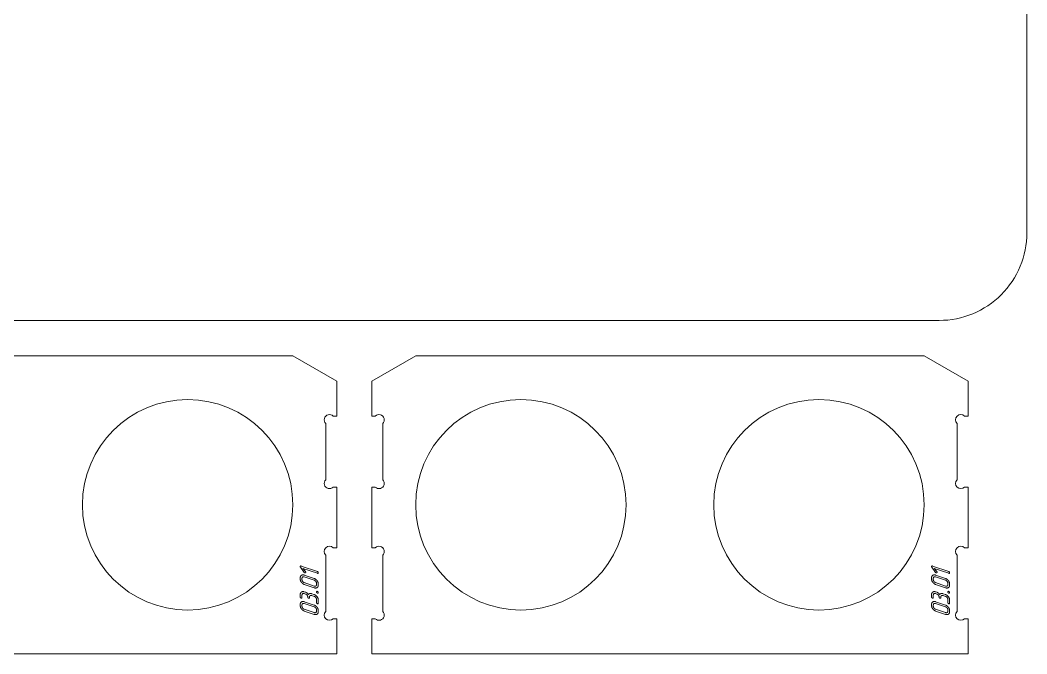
# Model space of a CAD drawing. Header units: millimetres. Extents: x 14 to 1461, y -733 to -10.
# Drawn here: x 887 to 1461, y -733 to -371 of the extents above; entities that cross this region are included whole.
import ezdxf

# ---------------------------------------------------------------- set-up
doc = ezdxf.new("R2010")
doc.units = ezdxf.units.MM
doc.layers.add('Cut', color=7, linetype='Continuous', lineweight=0)
doc.layers.add('Mark', color=7, linetype='Continuous', lineweight=0)

msp = doc.modelspace()

# ---------------------------------------------------------------- linework, layer by layer
at = {"layer": 'Cut'}
for points in [[(1461.234473, -137.05776), (1461.234473, -492.55912, -0.4142135624), (1411.234573, -542.55902), (732.63, -542.55902)], [(752.62995, -562.657), (1042.62937, -562.657), (1067.62932, -577.090728), (1067.62932, -597.090688), (1065.671974, -597.090688, 1), (1061.429333, -601.333329), (1061.429333, -633.347966, 1), (1065.671974, -637.590607), (1067.62932, -637.590607), (1067.62932, -672.156781), (1065.671974, -672.156781, 1), (1061.429333, -676.399422), (1061.429333, -708.414059, 1), (1065.671974, -712.6567), (1067.62932, -712.6567), (1067.62932, -732.65666), (727.63, -732.65666)]]:
    msp.add_lwpolyline(points, format="xyb", dxfattribs=at)
msp.add_lwpolyline([(1427.67432, -732.65666), (1087.675, -732.65666), (1087.675, -712.6567), (1089.632347, -712.6567, 1), (1093.874988, -708.414059), (1093.874988, -676.399422, 1), (1089.632347, -672.156781), (1087.675, -672.156781), (1087.675, -637.590607), (1089.632347, -637.590607, 1), (1093.874988, -633.347966), (1093.874988, -601.333329, 1), (1089.632347, -597.090688), (1087.675, -597.090688), (1087.675, -577.090728), (1112.67495, -562.657), (1402.67437, -562.657), (1427.67432, -577.090728), (1427.67432, -597.090688), (1425.716974, -597.090688, 1), (1421.474333, -601.333329), (1421.474333, -633.347966, 1), (1425.716974, -637.590607), (1427.67432, -637.590607), (1427.67432, -672.156781), (1425.716974, -672.156781, 1), (1421.474333, -676.399422), (1421.474333, -708.414059, 1), (1425.716974, -712.6567), (1427.67432, -712.6567)], format="xyb", close=True, dxfattribs=at)
for centre in [(982.62949, -647.65683), (1172.67483, -647.65683), (1342.67449, -647.65683)]:
    msp.add_circle(centre, 59.99988, dxfattribs=at)
at = {"layer": 'Mark'}
for points in [[(1047.343646, -682.581091), (1047.283965, -682.562827), (1047.228133, -682.54989), (1047.176152, -682.542278), (1047.128022, -682.539992), (1047.083742, -682.543031), (1047.043312, -682.551397), (1047.006733, -682.565088), (1046.974004, -682.584104), (1046.945126, -682.608447), (1046.920098, -682.638115), (1046.898921, -682.673109), (1046.881594, -682.713429), (1046.868117, -682.759074), (1046.858491, -682.810045), (1046.852716, -682.866342), (1046.85079, -682.927965), (1046.853015, -682.978553), (1046.859691, -683.028753), (1046.870817, -683.078567), (1046.886393, -683.127993), (1046.906419, -683.177032), (1046.930896, -683.225684), (1046.959823, -683.273948), (1046.993201, -683.321826), (1049.169201, -686.222936), (1049.198852, -686.261491), (1049.231108, -686.297134), (1049.26597, -686.329864), (1049.303436, -686.359683), (1049.343509, -686.386589), (1049.386186, -686.410582), (1049.431469, -686.431664), (1049.479356, -686.449833), (1049.529845, -686.464625), (1049.578631, -686.474125), (1049.625715, -686.478332), (1049.671098, -686.477246), (1049.714778, -686.470868), (1049.756756, -686.459198), (1049.797032, -686.442234), (1049.835606, -686.419978), (1049.870971, -686.393424), (1049.901621, -686.363564), (1049.927556, -686.330401), (1049.948775, -686.293932), (1049.965279, -686.254159), (1049.977068, -686.211081), (1049.984141, -686.164699), (1049.986498, -686.115012), (1049.984196, -686.064817), (1049.977291, -686.014734), (1049.965781, -685.964762), (1049.949668, -685.914901), (1049.928951, -685.865152), (1049.90363, -685.815515), (1049.873706, -685.76599), (1049.839177, -685.716575), (1048.350787, -683.93053), (1056.629342, -686.743917), (1056.689889, -686.762547), (1056.746529, -686.775943), (1056.799264, -686.784105), (1056.848092, -686.787032), (1056.893014, -686.784726), (1056.934029, -686.777185), (1056.971138, -686.76441), (1057.004341, -686.7464), (1057.033638, -686.723157), (1057.059029, -686.694679), (1057.080513, -686.660968), (1057.098091, -686.622021), (1057.111763, -686.577841), (1057.121529, -686.528427), (1057.127388, -686.473778), (1057.129341, -686.413896), (1057.127388, -686.35182), (1057.121529, -686.292378), (1057.111763, -686.235571), (1057.098091, -686.181397), (1057.080513, -686.129858), (1057.059029, -686.080953), (1057.033638, -686.034682), (1057.004341, -685.991045), (1056.971138, -685.950042), (1056.934029, -685.911673), (1056.893014, -685.875938), (1056.848092, -685.842838), (1056.799264, -685.812371), (1056.746529, -685.784539), (1056.689889, -685.759341), (1056.629342, -685.736776)], [(1407.388646, -682.581091), (1407.328965, -682.562827), (1407.273133, -682.54989), (1407.221152, -682.542278), (1407.173022, -682.539992), (1407.128742, -682.543031), (1407.088312, -682.551397), (1407.051733, -682.565088), (1407.019004, -682.584104), (1406.990126, -682.608447), (1406.965098, -682.638115), (1406.943921, -682.673109), (1406.926594, -682.713429), (1406.913117, -682.759074), (1406.903491, -682.810045), (1406.897716, -682.866342), (1406.89579, -682.927965), (1406.898015, -682.978553), (1406.904691, -683.028753), (1406.915817, -683.078567), (1406.931393, -683.127993), (1406.951419, -683.177032), (1406.975896, -683.225684), (1407.004823, -683.273948), (1407.038201, -683.321826), (1409.214201, -686.222936), (1409.243852, -686.261491), (1409.276108, -686.297134), (1409.31097, -686.329864), (1409.348436, -686.359683), (1409.388509, -686.386589), (1409.431186, -686.410582), (1409.476469, -686.431664), (1409.524356, -686.449833), (1409.574845, -686.464625), (1409.623631, -686.474125), (1409.670715, -686.478332), (1409.716098, -686.477246), (1409.759778, -686.470868), (1409.801756, -686.459198), (1409.842032, -686.442234), (1409.880606, -686.419978), (1409.915971, -686.393424), (1409.946621, -686.363564), (1409.972556, -686.330401), (1409.993775, -686.293932), (1410.010279, -686.254159), (1410.022068, -686.211081), (1410.029141, -686.164699), (1410.031498, -686.115012), (1410.029196, -686.064817), (1410.022291, -686.014734), (1410.010781, -685.964762), (1409.994668, -685.914901), (1409.973951, -685.865152), (1409.94863, -685.815515), (1409.918706, -685.76599), (1409.884177, -685.716575), (1408.395787, -683.93053), (1416.674342, -686.743917), (1416.734889, -686.762547), (1416.791529, -686.775943), (1416.844264, -686.784105), (1416.893092, -686.787032), (1416.938014, -686.784726), (1416.979029, -686.777185), (1417.016138, -686.76441), (1417.049341, -686.7464), (1417.078638, -686.723157), (1417.104029, -686.694679), (1417.125513, -686.660968), (1417.143091, -686.622021), (1417.156763, -686.577841), (1417.166529, -686.528427), (1417.172388, -686.473778), (1417.174341, -686.413896), (1417.172388, -686.35182), (1417.166529, -686.292378), (1417.156763, -686.235571), (1417.143091, -686.181397), (1417.125513, -686.129858), (1417.104029, -686.080953), (1417.078638, -686.034682), (1417.049341, -685.991045), (1417.016138, -685.950042), (1416.979029, -685.911673), (1416.938014, -685.875938), (1416.893092, -685.842838), (1416.844264, -685.812371), (1416.791529, -685.784539), (1416.734889, -685.759341), (1416.674342, -685.736776)], [(1057.129341, -693.492453), (1057.129341, -692.778168), (1057.126735, -692.658663), (1057.118916, -692.539627), (1057.105883, -692.421061), (1057.087639, -692.302964), (1057.064181, -692.185336), (1057.03551, -692.068178), (1057.001627, -691.95149), (1056.962531, -691.835271), (1056.918222, -691.719522), (1056.8687, -691.604242), (1056.813965, -691.489432), (1056.754018, -691.375092), (1056.688857, -691.261221), (1056.618484, -691.147819), (1056.542898, -691.034887), (1056.462099, -690.922424), (1056.377585, -690.812441), (1056.290851, -690.706947), (1056.2019, -690.605942), (1056.110729, -690.509427), (1056.01734, -690.4174), (1055.921732, -690.329862), (1055.823906, -690.246814), (1055.723861, -690.168255), (1055.621598, -690.094184), (1055.517116, -690.024603), (1055.410415, -689.959512), (1055.301495, -689.898909), (1055.190357, -689.842795), (1055.077001, -689.791171), (1054.961425, -689.744035), (1054.843631, -689.701389), (1049.129357, -687.759429), (1049.011829, -687.722109), (1048.896494, -687.690786), (1048.783351, -687.66546), (1048.6724, -687.64613), (1048.563642, -687.632798), (1048.457076, -687.625461), (1048.352703, -687.624122), (1048.250522, -687.628779), (1048.150534, -687.639433), (1048.052738, -687.656084), (1047.957135, -687.678731), (1047.863724, -687.707375), (1047.772506, -687.742015), (1047.68348, -687.782653), (1047.596646, -687.829286), (1047.512005, -687.881917), (1047.431072, -687.939541), (1047.355359, -688.001154), (1047.284868, -688.066757), (1047.219599, -688.13635), (1047.159551, -688.209931), (1047.104725, -688.287503), (1047.05512, -688.369064), (1047.010737, -688.454614), (1046.971575, -688.544154), (1046.937635, -688.637683), (1046.908917, -688.735202), (1046.88542, -688.836711), (1046.867144, -688.942209), (1046.854091, -689.051696), (1046.846258, -689.165173), (1046.843647, -689.28264), (1046.843647, -689.996924), (1046.846264, -690.114982), (1046.854114, -690.232661), (1046.867197, -690.349962), (1046.885514, -690.466883), (1046.909064, -690.583426), (1046.937847, -690.69959), (1046.971864, -690.815375), (1047.011114, -690.930781), (1047.055597, -691.045808), (1047.105313, -691.160457), (1047.160263, -691.274726), (1047.220446, -691.388617), (1047.285863, -691.502129), (1047.356513, -691.615262), (1047.432396, -691.728016), (1047.513512, -691.840391), (1047.598324, -691.950327), (1047.685293, -692.055764), (1047.774419, -692.156701), (1047.865702, -692.253138), (1047.959142, -692.345076), (1048.054739, -692.432514), (1048.152494, -692.515453), (1048.252406, -692.593892), (1048.354475, -692.667831), (1048.458701, -692.737271), (1048.565084, -692.802211), (1048.673624, -692.862651), (1048.784322, -692.918592), (1048.897176, -692.970034), (1049.012188, -693.016976), (1049.129357, -693.059418), (1054.843631, -695.001378), (1054.961066, -695.038671), (1055.076318, -695.069998), (1055.189386, -695.095359), (1055.300271, -695.114754), (1055.408973, -695.128182), (1055.515491, -695.135644), (1055.619826, -695.13714), (1055.721978, -695.13267), (1055.821946, -695.122234), (1055.919731, -695.105831), (1056.015333, -695.083462), (1056.108752, -695.055128), (1056.199987, -695.020826), (1056.289039, -694.980559), (1056.375907, -694.934326), (1056.460592, -694.882126), (1056.541574, -694.824964), (1056.61733, -694.763843), (1056.687863, -694.698763), (1056.75317, -694.629724), (1056.813253, -694.556726), (1056.868111, -694.479769), (1056.917745, -694.398852), (1056.962154, -694.313977), (1057.001338, -694.225143), (1057.035298, -694.13235), (1057.064034, -694.035598), (1057.087544, -693.934887), (1057.10583, -693.830217), (1057.118892, -693.721588), (1057.126729, -693.609)], [(1056.129343, -693.15261), (1056.129343, -692.438325), (1056.127872, -692.371808), (1056.123457, -692.305485), (1056.116099, -692.239356), (1056.105798, -692.173423), (1056.092553, -692.107685), (1056.076366, -692.042141), (1056.057235, -691.976792), (1056.035161, -691.911639), (1056.010144, -691.84668), (1055.982183, -691.781916), (1055.95128, -691.717346), (1055.917433, -691.652972), (1055.880643, -691.588793), (1055.84091, -691.524808), (1055.798234, -691.461018), (1055.752614, -691.397423), (1055.704915, -691.335204), (1055.656002, -691.275539), (1055.605873, -691.21843), (1055.554529, -691.163876), (1055.50197, -691.111877), (1055.448197, -691.062433), (1055.393208, -691.015544), (1055.337004, -690.971211), (1055.279585, -690.929432), (1055.220951, -690.890209), (1055.161102, -690.853541), (1055.100038, -690.819429), (1055.037759, -690.787871), (1054.974265, -690.758869), (1054.909556, -690.732422), (1054.843631, -690.70853), (1049.129357, -688.766569), (1049.063699, -688.745743), (1048.99923, -688.728299), (1048.935949, -688.714235), (1048.873858, -688.703553), (1048.812955, -688.696253), (1048.753241, -688.692333), (1048.694716, -688.691795), (1048.63738, -688.694639), (1048.581233, -688.700863), (1048.526274, -688.710469), (1048.472505, -688.723457), (1048.419924, -688.739826), (1048.368533, -688.759576), (1048.31833, -688.782707), (1048.269316, -688.80922), (1048.221491, -688.839114), (1048.175736, -688.871785), (1048.132933, -688.906627), (1048.093082, -688.943642), (1048.056183, -688.982829), (1048.022236, -689.024187), (1047.991241, -689.067718), (1047.963198, -689.113421), (1047.938107, -689.161295), (1047.915967, -689.211342), (1047.89678, -689.26356), (1047.880544, -689.317951), (1047.867261, -689.374513), (1047.856929, -689.433248), (1047.849549, -689.494154), (1047.845121, -689.557232), (1047.843645, -689.622483), (1047.843645, -690.336767), (1047.845126, -690.401771), (1047.849568, -690.466678), (1047.856972, -690.531486), (1047.867338, -690.596197), (1047.880664, -690.660811), (1047.896953, -690.725327), (1047.916202, -690.789745), (1047.938414, -690.854065), (1047.963586, -690.918288), (1047.991721, -690.982413), (1048.022817, -691.046441), (1048.056874, -691.11037), (1048.093893, -691.174203), (1048.133873, -691.237937), (1048.176815, -691.301574), (1048.222718, -691.365113), (1048.270683, -691.42732), (1048.319807, -691.486958), (1048.370091, -691.544029), (1048.421536, -691.598532), (1048.474141, -691.650467), (1048.527905, -691.699835), (1048.58283, -691.746634), (1048.638915, -691.790866), (1048.69616, -691.83253), (1048.754565, -691.871626), (1048.81413, -691.908154), (1048.874855, -691.942114), (1048.936741, -691.973507), (1048.999786, -692.002331), (1049.063992, -692.028588), (1049.129357, -692.052277), (1054.843631, -693.994237), (1054.909263, -694.015062), (1054.973708, -694.032532), (1055.036968, -694.046645), (1055.09904, -694.057404), (1055.159927, -694.064806), (1055.219627, -694.068853), (1055.278141, -694.069544), (1055.335469, -694.06688), (1055.391611, -694.06086), (1055.446566, -694.051484), (1055.500335, -694.038753), (1055.552918, -694.022666), (1055.604314, -694.003223), (1055.654525, -693.980425), (1055.703549, -693.954272), (1055.751386, -693.924762), (1055.797155, -693.892508), (1055.83997, -693.85812), (1055.879833, -693.821598), (1055.916742, -693.782941), (1055.9507, -693.742151), (1055.981704, -693.699226), (1056.009755, -693.654168), (1056.034854, -693.606976), (1056.057, -693.557649), (1056.076193, -693.506188), (1056.092433, -693.452594), (1056.105721, -693.396865), (1056.116056, -693.339002), (1056.123438, -693.279005), (1056.127867, -693.216875)], [(1417.174341, -693.492453), (1417.174341, -692.778168), (1417.171735, -692.658663), (1417.163916, -692.539627), (1417.150883, -692.421061), (1417.132639, -692.302964), (1417.109181, -692.185336), (1417.08051, -692.068178), (1417.046627, -691.95149), (1417.007531, -691.835271), (1416.963222, -691.719522), (1416.9137, -691.604242), (1416.858965, -691.489432), (1416.799018, -691.375092), (1416.733857, -691.261221), (1416.663484, -691.147819), (1416.587898, -691.034887), (1416.507099, -690.922424), (1416.422585, -690.812441), (1416.335851, -690.706947), (1416.2469, -690.605942), (1416.155729, -690.509427), (1416.06234, -690.4174), (1415.966732, -690.329862), (1415.868906, -690.246814), (1415.768861, -690.168255), (1415.666598, -690.094184), (1415.562116, -690.024603), (1415.455415, -689.959512), (1415.346495, -689.898909), (1415.235357, -689.842795), (1415.122001, -689.791171), (1415.006425, -689.744035), (1414.888631, -689.701389), (1409.174357, -687.759429), (1409.056829, -687.722109), (1408.941494, -687.690786), (1408.828351, -687.66546), (1408.7174, -687.64613), (1408.608642, -687.632798), (1408.502076, -687.625461), (1408.397703, -687.624122), (1408.295522, -687.628779), (1408.195534, -687.639433), (1408.097738, -687.656084), (1408.002135, -687.678731), (1407.908724, -687.707375), (1407.817506, -687.742015), (1407.72848, -687.782653), (1407.641646, -687.829286), (1407.557005, -687.881917), (1407.476072, -687.939541), (1407.400359, -688.001154), (1407.329868, -688.066757), (1407.264599, -688.13635), (1407.204551, -688.209931), (1407.149725, -688.287503), (1407.10012, -688.369064), (1407.055737, -688.454614), (1407.016575, -688.544154), (1406.982635, -688.637683), (1406.953917, -688.735202), (1406.93042, -688.836711), (1406.912144, -688.942209), (1406.899091, -689.051696), (1406.891258, -689.165173), (1406.888647, -689.28264), (1406.888647, -689.996924), (1406.891264, -690.114982), (1406.899114, -690.232661), (1406.912197, -690.349962), (1406.930514, -690.466883), (1406.954064, -690.583426), (1406.982847, -690.69959), (1407.016864, -690.815375), (1407.056114, -690.930781), (1407.100597, -691.045808), (1407.150313, -691.160457), (1407.205263, -691.274726), (1407.265446, -691.388617), (1407.330863, -691.502129), (1407.401513, -691.615262), (1407.477396, -691.728016), (1407.558512, -691.840391), (1407.643324, -691.950327), (1407.730293, -692.055764), (1407.819419, -692.156701), (1407.910702, -692.253138), (1408.004142, -692.345076), (1408.099739, -692.432514), (1408.197494, -692.515453), (1408.297406, -692.593892), (1408.399475, -692.667831), (1408.503701, -692.737271), (1408.610084, -692.802211), (1408.718624, -692.862651), (1408.829322, -692.918592), (1408.942176, -692.970034), (1409.057188, -693.016976), (1409.174357, -693.059418), (1414.888631, -695.001378), (1415.006066, -695.038671), (1415.121318, -695.069998), (1415.234386, -695.095359), (1415.345271, -695.114754), (1415.453973, -695.128182), (1415.560491, -695.135644), (1415.664826, -695.13714), (1415.766978, -695.13267), (1415.866946, -695.122234), (1415.964731, -695.105831), (1416.060333, -695.083462), (1416.153752, -695.055128), (1416.244987, -695.020826), (1416.334039, -694.980559), (1416.420907, -694.934326), (1416.505592, -694.882126), (1416.586574, -694.824964), (1416.66233, -694.763843), (1416.732863, -694.698763), (1416.79817, -694.629724), (1416.858253, -694.556726), (1416.913111, -694.479769), (1416.962745, -694.398852), (1417.007154, -694.313977), (1417.046338, -694.225143), (1417.080298, -694.13235), (1417.109034, -694.035598), (1417.132544, -693.934887), (1417.15083, -693.830217), (1417.163892, -693.721588), (1417.171729, -693.609)], [(1416.174343, -693.15261), (1416.174343, -692.438325), (1416.172872, -692.371808), (1416.168457, -692.305485), (1416.161099, -692.239356), (1416.150798, -692.173423), (1416.137553, -692.107685), (1416.121366, -692.042141), (1416.102235, -691.976792), (1416.080161, -691.911639), (1416.055144, -691.84668), (1416.027183, -691.781916), (1415.99628, -691.717346), (1415.962433, -691.652972), (1415.925643, -691.588793), (1415.88591, -691.524808), (1415.843234, -691.461018), (1415.797614, -691.397423), (1415.749915, -691.335204), (1415.701002, -691.275539), (1415.650873, -691.21843), (1415.599529, -691.163876), (1415.54697, -691.111877), (1415.493197, -691.062433), (1415.438208, -691.015544), (1415.382004, -690.971211), (1415.324585, -690.929432), (1415.265951, -690.890209), (1415.206102, -690.853541), (1415.145038, -690.819429), (1415.082759, -690.787871), (1415.019265, -690.758869), (1414.954556, -690.732422), (1414.888631, -690.70853), (1409.174357, -688.766569), (1409.108699, -688.745743), (1409.04423, -688.728299), (1408.980949, -688.714235), (1408.918858, -688.703553), (1408.857955, -688.696253), (1408.798241, -688.692333), (1408.739716, -688.691795), (1408.68238, -688.694639), (1408.626233, -688.700863), (1408.571274, -688.710469), (1408.517505, -688.723457), (1408.464924, -688.739826), (1408.413533, -688.759576), (1408.36333, -688.782707), (1408.314316, -688.80922), (1408.266491, -688.839114), (1408.220736, -688.871785), (1408.177933, -688.906627), (1408.138082, -688.943642), (1408.101183, -688.982829), (1408.067236, -689.024187), (1408.036241, -689.067718), (1408.008198, -689.113421), (1407.983107, -689.161295), (1407.960967, -689.211342), (1407.94178, -689.26356), (1407.925544, -689.317951), (1407.912261, -689.374513), (1407.901929, -689.433248), (1407.894549, -689.494154), (1407.890121, -689.557232), (1407.888645, -689.622483), (1407.888645, -690.336767), (1407.890126, -690.401771), (1407.894568, -690.466678), (1407.901972, -690.531486), (1407.912338, -690.596197), (1407.925664, -690.660811), (1407.941953, -690.725327), (1407.961202, -690.789745), (1407.983414, -690.854065), (1408.008586, -690.918288), (1408.036721, -690.982413), (1408.067817, -691.046441), (1408.101874, -691.11037), (1408.138893, -691.174203), (1408.178873, -691.237937), (1408.221815, -691.301574), (1408.267718, -691.365113), (1408.315683, -691.42732), (1408.364807, -691.486958), (1408.415091, -691.544029), (1408.466536, -691.598532), (1408.519141, -691.650467), (1408.572905, -691.699835), (1408.62783, -691.746634), (1408.683915, -691.790866), (1408.74116, -691.83253), (1408.799565, -691.871626), (1408.85913, -691.908154), (1408.919855, -691.942114), (1408.981741, -691.973507), (1409.044786, -692.002331), (1409.108992, -692.028588), (1409.174357, -692.052277), (1414.888631, -693.994237), (1414.954263, -694.015062), (1415.018708, -694.032532), (1415.081968, -694.046645), (1415.14404, -694.057404), (1415.204927, -694.064806), (1415.264627, -694.068853), (1415.323141, -694.069544), (1415.380469, -694.06688), (1415.436611, -694.06086), (1415.491566, -694.051484), (1415.545335, -694.038753), (1415.597918, -694.022666), (1415.649314, -694.003223), (1415.699525, -693.980425), (1415.748549, -693.954272), (1415.796386, -693.924762), (1415.842155, -693.892508), (1415.88497, -693.85812), (1415.924833, -693.821598), (1415.961742, -693.782941), (1415.9957, -693.742151), (1416.026704, -693.699226), (1416.054755, -693.654168), (1416.079854, -693.606976), (1416.102, -693.557649), (1416.121193, -693.506188), (1416.137433, -693.452594), (1416.150721, -693.396865), (1416.161056, -693.339002), (1416.168438, -693.279005), (1416.172867, -693.216875)], [(1052.129351, -700.59322), (1052.129351, -700.236078), (1052.130826, -700.170881), (1052.135252, -700.10788), (1052.142629, -700.047074), (1052.152956, -699.988464), (1052.166234, -699.932049), (1052.182462, -699.87783), (1052.201641, -699.825806), (1052.223771, -699.775978), (1052.248851, -699.728346), (1052.276882, -699.682908), (1052.307863, -699.639667), (1052.341795, -699.598621), (1052.378678, -699.55977), (1052.418511, -699.523115), (1052.461295, -699.488656), (1052.507029, -699.456392), (1052.554835, -699.426904), (1052.603834, -699.400771), (1052.654026, -699.377995), (1052.70541, -699.358575), (1052.757988, -699.342511), (1052.811758, -699.329804), (1052.866721, -699.320452), (1052.922876, -699.314456), (1052.980225, -699.311816), (1053.038766, -699.312532), (1053.0985, -699.316605), (1053.159427, -699.324033), (1053.221547, -699.334817), (1053.284859, -699.348958), (1053.349365, -699.366454), (1053.415063, -699.387307), (1054.843631, -699.872797), (1054.909596, -699.896689), (1054.974341, -699.923108), (1055.037867, -699.952055), (1055.100174, -699.983529), (1055.161262, -700.01753), (1055.221131, -700.054058), (1055.279782, -700.093114), (1055.337213, -700.134697), (1055.393426, -700.178807), (1055.448419, -700.225445), (1055.502193, -700.27461), (1055.554749, -700.326302), (1055.606086, -700.380521), (1055.656203, -700.437268), (1055.705102, -700.496541), (1055.752781, -700.558343), (1055.798381, -700.621517), (1055.841038, -700.684911), (1055.880754, -700.748524), (1055.917527, -700.812357), (1055.951359, -700.876408), (1055.982249, -700.940679), (1056.010197, -701.005169), (1056.035203, -701.069879), (1056.057267, -701.134808), (1056.076389, -701.199956), (1056.09257, -701.265323), (1056.105808, -701.33091), (1056.116105, -701.396716), (1056.123459, -701.462741), (1056.127872, -701.528986), (1056.129343, -701.59545), (1056.129343, -703.381161), (1056.131296, -703.442371), (1056.137156, -703.501002), (1056.146921, -703.557054), (1056.160593, -703.610527), (1056.178171, -703.66142), (1056.199656, -703.709735), (1056.225046, -703.75547), (1056.254343, -703.798626), (1056.287546, -703.839203), (1056.324655, -703.877201), (1056.365671, -703.91262), (1056.410593, -703.945459), (1056.459421, -703.97572), (1056.512155, -704.003401), (1056.568795, -704.028503), (1056.629342, -704.051025), (1056.689889, -704.069655), (1056.746529, -704.083051), (1056.799264, -704.091213), (1056.848092, -704.094141), (1056.893014, -704.091834), (1056.934029, -704.084293), (1056.971138, -704.071518), (1057.004341, -704.053509), (1057.033638, -704.030265), (1057.059029, -704.001788), (1057.080513, -703.968076), (1057.098091, -703.92913), (1057.111763, -703.88495), (1057.121529, -703.835535), (1057.127388, -703.780887), (1057.129341, -703.721004), (1057.129341, -701.935293), (1057.126734, -701.815775), (1057.118914, -701.696757), (1057.10588, -701.578239), (1057.087632, -701.460221), (1057.06417, -701.342703), (1057.035495, -701.225685), (1057.001606, -701.109167), (1056.962503, -700.993149), (1056.918186, -700.877632), (1056.868656, -700.762614), (1056.813912, -700.648096), (1056.753955, -700.534079), (1056.688784, -700.420561), (1056.618399, -700.307544), (1056.5428, -700.195026), (1056.461988, -700.083009), (1056.37746, -699.973472), (1056.290717, -699.868395), (1056.201758, -699.767778), (1056.110583, -699.671622), (1056.017192, -699.579926), (1055.921584, -699.492691), (1055.823761, -699.409916), (1055.723722, -699.331601), (1055.621466, -699.257747), (1055.516995, -699.188353), (1055.410308, -699.123419), (1055.301405, -699.062946), (1055.190285, -699.006933), (1055.07695, -698.95538), (1054.961399, -698.908288), (1054.843631, -698.865656), (1053.415063, -698.380166), (1053.336007, -698.3546), (1053.257658, -698.331864), (1053.180014, -698.311958), (1053.103076, -698.294881), (1053.026844, -698.280634), (1052.951318, -698.269218), (1052.876497, -698.260631), (1052.802383, -698.254873), (1052.728974, -698.251946), (1052.656271, -698.251849), (1052.584274, -698.254581), (1052.512983, -698.260143), (1052.442397, -698.268536), (1052.372517, -698.279757), (1052.303344, -698.293809), (1052.234876, -698.310691), (1052.168114, -698.330054), (1052.104059, -698.35155), (1052.042711, -698.37518), (1051.98407, -698.400943), (1051.928136, -698.428839), (1051.874909, -698.458868), (1051.824389, -698.49103), (1051.776576, -698.525325), (1051.731469, -698.561754), (1051.68907, -698.600315), (1051.649377, -698.64101), (1051.612391, -698.683838), (1051.578113, -698.7288), (1051.546541, -698.775894), (1051.517676, -698.825121), (1051.491518, -698.876482), (1051.420235, -698.756247), (1051.344725, -698.640768), (1051.264987, -698.530047), (1051.181021, -698.424084), (1051.092826, -698.322877), (1051.000404, -698.226428), (1050.903754, -698.134736), (1050.802875, -698.047801), (1050.697769, -697.965623), (1050.588435, -697.888203), (1050.474873, -697.81554), (1050.357082, -697.747634), (1050.235064, -697.684485), (1050.108818, -697.626094), (1049.978344, -697.57246), (1049.843641, -697.523583), (1049.129357, -697.280838), (1049.011856, -697.243517), (1048.896544, -697.212163), (1048.783423, -697.186776), (1048.672491, -697.167355), (1048.563749, -697.1539), (1048.457197, -697.146413), (1048.352834, -697.144892), (1048.250662, -697.149337), (1048.150679, -697.159749), (1048.052887, -697.176128), (1047.957284, -697.198473), (1047.863871, -697.226785), (1047.772648, -697.261064), (1047.683614, -697.301309), (1047.596771, -697.347521), (1047.512117, -697.399699), (1047.43117, -697.456871), (1047.355445, -697.518064), (1047.284942, -697.583277), (1047.219662, -697.65251), (1047.159604, -697.725764), (1047.104768, -697.803038), (1047.055155, -697.884333), (1047.010765, -697.969648), (1046.971597, -698.058984), (1046.937651, -698.15234), (1046.908928, -698.249716), (1046.885427, -698.351114), (1046.867148, -698.456531), (1046.854092, -698.565969), (1046.846259, -698.679428), (1046.843647, -698.796906), (1046.843647, -700.225475), (1046.845601, -700.286685), (1046.85146, -700.345317), (1046.861226, -700.401369), (1046.874897, -700.454841), (1046.892475, -700.505735), (1046.91396, -700.554049), (1046.93935, -700.599785), (1046.968647, -700.642941), (1047.00185, -700.683518), (1047.03896, -700.721516), (1047.079975, -700.756934), (1047.124897, -700.789774), (1047.173725, -700.820034), (1047.226459, -700.847715), (1047.2831, -700.872817), (1047.343646, -700.89534), (1047.404193, -700.91397), (1047.460834, -700.927366), (1047.513568, -700.935528), (1047.562396, -700.938455), (1047.607318, -700.936148), (1047.648333, -700.928608), (1047.685443, -700.915832), (1047.718646, -700.897823), (1047.747943, -700.87458), (1047.773333, -700.846102), (1047.794817, -700.81239), (1047.812396, -700.773444), (1047.826067, -700.729264), (1047.835833, -700.67985), (1047.841692, -700.625201), (1047.843645, -700.565318), (1047.843645, -699.13675), (1047.845121, -699.071553), (1047.849547, -699.008552), (1047.856923, -698.947746), (1047.86725, -698.889136), (1047.880528, -698.832721), (1047.896756, -698.778502), (1047.915935, -698.726478), (1047.938065, -698.67665), (1047.963145, -698.629017), (1047.991176, -698.58358), (1048.022157, -698.540339), (1048.056089, -698.499293), (1048.092972, -698.460442), (1048.132805, -698.423787), (1048.175589, -698.389328), (1048.221323, -698.357064), (1048.269129, -698.327575), (1048.318128, -698.301443), (1048.36832, -698.278667), (1048.419705, -698.259247), (1048.472282, -698.243183), (1048.526052, -698.230475), (1048.581015, -698.221124), (1048.637171, -698.215128), (1048.694519, -698.212488), (1048.75306, -698.213204), (1048.812795, -698.217277), (1048.873722, -698.224705), (1048.935841, -698.235489), (1048.999154, -698.24963), (1049.063659, -698.267126), (1049.129357, -698.287979), (1049.843641, -698.530724), (1049.909606, -698.554616), (1049.974351, -698.581035), (1050.037877, -698.609982), (1050.100184, -698.641456), (1050.161272, -698.675457), (1050.221142, -698.711985), (1050.279792, -698.751041), (1050.337223, -698.792624), (1050.393436, -698.836734), (1050.448429, -698.883372), (1050.502204, -698.932536), (1050.554759, -698.984228), (1050.606096, -699.038448), (1050.656213, -699.095194), (1050.705112, -699.154468), (1050.752791, -699.216269), (1050.798391, -699.279444), (1050.841048, -699.342838), (1050.880764, -699.406451), (1050.917537, -699.470283), (1050.951369, -699.534335), (1050.982259, -699.598606), (1051.010207, -699.663096), (1051.035213, -699.727806), (1051.057277, -699.792735), (1051.076399, -699.857883), (1051.09258, -699.92325), (1051.105818, -699.988837), (1051.116115, -700.054643), (1051.123469, -700.120668), (1051.127882, -700.186913), (1051.129353, -700.253377), (1051.131306, -700.314587), (1051.137166, -700.373218), (1051.146931, -700.42927), (1051.160603, -700.482743), (1051.178181, -700.533637), (1051.199666, -700.581951), (1051.225056, -700.627687), (1051.254353, -700.670843), (1051.287556, -700.71142), (1051.324665, -700.749417), (1051.365681, -700.784836), (1051.410603, -700.817675), (1051.459431, -700.847936), (1051.512165, -700.875617), (1051.568805, -700.900719), (1051.629352, -700.923241), (1051.689899, -700.941872), (1051.746539, -700.955268), (1051.799274, -700.963429), (1051.848102, -700.966357), (1051.893024, -700.96405), (1051.934039, -700.956509), (1051.971148, -700.943734), (1052.004351, -700.925725), (1052.033648, -700.902482), (1052.059039, -700.874004), (1052.080523, -700.840292), (1052.098101, -700.801346), (1052.111773, -700.757166), (1052.121539, -700.707751), (1052.127398, -700.653103)], [(1056.129343, -697.37403), (1056.131296, -697.43524), (1056.137156, -697.493871), (1056.146921, -697.549923), (1056.160593, -697.603396), (1056.178171, -697.65429), (1056.199656, -697.702604), (1056.225046, -697.748339), (1056.254343, -697.791496), (1056.287546, -697.832072), (1056.324655, -697.87007), (1056.365671, -697.905489), (1056.410593, -697.938328), (1056.459421, -697.968589), (1056.512155, -697.99627), (1056.568795, -698.021372), (1056.629342, -698.043895), (1056.689889, -698.062525), (1056.746529, -698.075921), (1056.799264, -698.084082), (1056.848092, -698.08701), (1056.893014, -698.084703), (1056.934029, -698.077162), (1056.971138, -698.064387), (1057.004341, -698.046378), (1057.033638, -698.023134), (1057.059029, -697.994657), (1057.080513, -697.960945), (1057.098091, -697.921999), (1057.111763, -697.877819), (1057.121529, -697.828404), (1057.127388, -697.773756), (1057.129341, -697.713873), (1057.127388, -697.651797), (1057.121529, -697.592356), (1057.111763, -697.535548), (1057.098091, -697.481375), (1057.080513, -697.429835), (1057.059029, -697.38093), (1057.033638, -697.334659), (1057.004341, -697.291022), (1056.971138, -697.250019), (1056.934029, -697.21165), (1056.893014, -697.175916), (1056.848092, -697.142815), (1056.799264, -697.112349), (1056.746529, -697.084516), (1056.689889, -697.059318), (1056.629342, -697.036754), (1056.568795, -697.018165), (1056.512155, -697.004866), (1056.459421, -696.996855), (1056.410593, -696.994134), (1056.365671, -696.996702), (1056.324655, -697.004559), (1056.287546, -697.017705), (1056.254343, -697.03614), (1056.225046, -697.059864), (1056.199656, -697.088878), (1056.178171, -697.12318), (1056.160593, -697.162772), (1056.146921, -697.207653), (1056.137156, -697.257823), (1056.131296, -697.313282)], [(1412.174351, -700.59322), (1412.174351, -700.236078), (1412.175826, -700.170881), (1412.180252, -700.10788), (1412.187629, -700.047074), (1412.197956, -699.988464), (1412.211234, -699.932049), (1412.227462, -699.87783), (1412.246641, -699.825806), (1412.268771, -699.775978), (1412.293851, -699.728346), (1412.321882, -699.682908), (1412.352863, -699.639667), (1412.386795, -699.598621), (1412.423678, -699.55977), (1412.463511, -699.523115), (1412.506295, -699.488656), (1412.552029, -699.456392), (1412.599835, -699.426904), (1412.648834, -699.400771), (1412.699026, -699.377995), (1412.75041, -699.358575), (1412.802988, -699.342511), (1412.856758, -699.329804), (1412.911721, -699.320452), (1412.967876, -699.314456), (1413.025225, -699.311816), (1413.083766, -699.312532), (1413.1435, -699.316605), (1413.204427, -699.324033), (1413.266547, -699.334817), (1413.329859, -699.348958), (1413.394365, -699.366454), (1413.460063, -699.387307), (1414.888631, -699.872797), (1414.954596, -699.896689), (1415.019341, -699.923108), (1415.082867, -699.952055), (1415.145174, -699.983529), (1415.206262, -700.01753), (1415.266131, -700.054058), (1415.324782, -700.093114), (1415.382213, -700.134697), (1415.438426, -700.178807), (1415.493419, -700.225445), (1415.547193, -700.27461), (1415.599749, -700.326302), (1415.651086, -700.380521), (1415.701203, -700.437268), (1415.750102, -700.496541), (1415.797781, -700.558343), (1415.843381, -700.621517), (1415.886038, -700.684911), (1415.925754, -700.748524), (1415.962527, -700.812357), (1415.996359, -700.876408), (1416.027249, -700.940679), (1416.055197, -701.005169), (1416.080203, -701.069879), (1416.102267, -701.134808), (1416.121389, -701.199956), (1416.13757, -701.265323), (1416.150808, -701.33091), (1416.161105, -701.396716), (1416.168459, -701.462741), (1416.172872, -701.528986), (1416.174343, -701.59545), (1416.174343, -703.381161), (1416.176296, -703.442371), (1416.182156, -703.501002), (1416.191921, -703.557054), (1416.205593, -703.610527), (1416.223171, -703.66142), (1416.244656, -703.709735), (1416.270046, -703.75547), (1416.299343, -703.798626), (1416.332546, -703.839203), (1416.369655, -703.877201), (1416.410671, -703.91262), (1416.455593, -703.945459), (1416.504421, -703.97572), (1416.557155, -704.003401), (1416.613795, -704.028503), (1416.674342, -704.051025), (1416.734889, -704.069655), (1416.791529, -704.083051), (1416.844264, -704.091213), (1416.893092, -704.094141), (1416.938014, -704.091834), (1416.979029, -704.084293), (1417.016138, -704.071518), (1417.049341, -704.053509), (1417.078638, -704.030265), (1417.104029, -704.001788), (1417.125513, -703.968076), (1417.143091, -703.92913), (1417.156763, -703.88495), (1417.166529, -703.835535), (1417.172388, -703.780887), (1417.174341, -703.721004), (1417.174341, -701.935293), (1417.171734, -701.815775), (1417.163914, -701.696757), (1417.15088, -701.578239), (1417.132632, -701.460221), (1417.10917, -701.342703), (1417.080495, -701.225685), (1417.046606, -701.109167), (1417.007503, -700.993149), (1416.963186, -700.877632), (1416.913656, -700.762614), (1416.858912, -700.648096), (1416.798955, -700.534079), (1416.733784, -700.420561), (1416.663399, -700.307544), (1416.5878, -700.195026), (1416.506988, -700.083009), (1416.42246, -699.973472), (1416.335717, -699.868395), (1416.246758, -699.767778), (1416.155583, -699.671622), (1416.062192, -699.579926), (1415.966584, -699.492691), (1415.868761, -699.409916), (1415.768722, -699.331601), (1415.666466, -699.257747), (1415.561995, -699.188353), (1415.455308, -699.123419), (1415.346405, -699.062946), (1415.235285, -699.006933), (1415.12195, -698.95538), (1415.006399, -698.908288), (1414.888631, -698.865656), (1413.460063, -698.380166), (1413.381007, -698.3546), (1413.302658, -698.331864), (1413.225014, -698.311958), (1413.148076, -698.294881), (1413.071844, -698.280634), (1412.996318, -698.269218), (1412.921497, -698.260631), (1412.847383, -698.254873), (1412.773974, -698.251946), (1412.701271, -698.251849), (1412.629274, -698.254581), (1412.557983, -698.260143), (1412.487397, -698.268536), (1412.417517, -698.279757), (1412.348344, -698.293809), (1412.279876, -698.310691), (1412.213114, -698.330054), (1412.149059, -698.35155), (1412.087711, -698.37518), (1412.02907, -698.400943), (1411.973136, -698.428839), (1411.919909, -698.458868), (1411.869389, -698.49103), (1411.821576, -698.525325), (1411.776469, -698.561754), (1411.73407, -698.600315), (1411.694377, -698.64101), (1411.657391, -698.683838), (1411.623113, -698.7288), (1411.591541, -698.775894), (1411.562676, -698.825121), (1411.536518, -698.876482), (1411.465235, -698.756247), (1411.389725, -698.640768), (1411.309987, -698.530047), (1411.226021, -698.424084), (1411.137826, -698.322877), (1411.045404, -698.226428), (1410.948754, -698.134736), (1410.847875, -698.047801), (1410.742769, -697.965623), (1410.633435, -697.888203), (1410.519873, -697.81554), (1410.402082, -697.747634), (1410.280064, -697.684485), (1410.153818, -697.626094), (1410.023344, -697.57246), (1409.888641, -697.523583), (1409.174357, -697.280838), (1409.056856, -697.243517), (1408.941544, -697.212163), (1408.828423, -697.186776), (1408.717491, -697.167355), (1408.608749, -697.1539), (1408.502197, -697.146413), (1408.397834, -697.144892), (1408.295662, -697.149337), (1408.195679, -697.159749), (1408.097887, -697.176128), (1408.002284, -697.198473), (1407.908871, -697.226785), (1407.817648, -697.261064), (1407.728614, -697.301309), (1407.641771, -697.347521), (1407.557117, -697.399699), (1407.47617, -697.456871), (1407.400445, -697.518064), (1407.329942, -697.583277), (1407.264662, -697.65251), (1407.204604, -697.725764), (1407.149768, -697.803038), (1407.100155, -697.884333), (1407.055765, -697.969648), (1407.016597, -698.058984), (1406.982651, -698.15234), (1406.953928, -698.249716), (1406.930427, -698.351114), (1406.912148, -698.456531), (1406.899092, -698.565969), (1406.891259, -698.679428), (1406.888647, -698.796906), (1406.888647, -700.225475), (1406.890601, -700.286685), (1406.89646, -700.345317), (1406.906226, -700.401369), (1406.919897, -700.454841), (1406.937475, -700.505735), (1406.95896, -700.554049), (1406.98435, -700.599785), (1407.013647, -700.642941), (1407.04685, -700.683518), (1407.08396, -700.721516), (1407.124975, -700.756934), (1407.169897, -700.789774), (1407.218725, -700.820034), (1407.271459, -700.847715), (1407.3281, -700.872817), (1407.388646, -700.89534), (1407.449193, -700.91397), (1407.505834, -700.927366), (1407.558568, -700.935528), (1407.607396, -700.938455), (1407.652318, -700.936148), (1407.693333, -700.928608), (1407.730443, -700.915832), (1407.763646, -700.897823), (1407.792943, -700.87458), (1407.818333, -700.846102), (1407.839817, -700.81239), (1407.857396, -700.773444), (1407.871067, -700.729264), (1407.880833, -700.67985), (1407.886692, -700.625201), (1407.888645, -700.565318), (1407.888645, -699.13675), (1407.890121, -699.071553), (1407.894547, -699.008552), (1407.901923, -698.947746), (1407.91225, -698.889136), (1407.925528, -698.832721), (1407.941756, -698.778502), (1407.960935, -698.726478), (1407.983065, -698.67665), (1408.008145, -698.629017), (1408.036176, -698.58358), (1408.067157, -698.540339), (1408.101089, -698.499293), (1408.137972, -698.460442), (1408.177805, -698.423787), (1408.220589, -698.389328), (1408.266323, -698.357064), (1408.314129, -698.327575), (1408.363128, -698.301443), (1408.41332, -698.278667), (1408.464705, -698.259247), (1408.517282, -698.243183), (1408.571052, -698.230475), (1408.626015, -698.221124), (1408.682171, -698.215128), (1408.739519, -698.212488), (1408.79806, -698.213204), (1408.857795, -698.217277), (1408.918722, -698.224705), (1408.980841, -698.235489), (1409.044154, -698.24963), (1409.108659, -698.267126), (1409.174357, -698.287979), (1409.888641, -698.530724), (1409.954606, -698.554616), (1410.019351, -698.581035), (1410.082877, -698.609982), (1410.145184, -698.641456), (1410.206272, -698.675457), (1410.266142, -698.711985), (1410.324792, -698.751041), (1410.382223, -698.792624), (1410.438436, -698.836734), (1410.493429, -698.883372), (1410.547204, -698.932536), (1410.599759, -698.984228), (1410.651096, -699.038448), (1410.701213, -699.095194), (1410.750112, -699.154468), (1410.797791, -699.216269), (1410.843391, -699.279444), (1410.886048, -699.342838), (1410.925764, -699.406451), (1410.962537, -699.470283), (1410.996369, -699.534335), (1411.027259, -699.598606), (1411.055207, -699.663096), (1411.080213, -699.727806), (1411.102277, -699.792735), (1411.121399, -699.857883), (1411.13758, -699.92325), (1411.150818, -699.988837), (1411.161115, -700.054643), (1411.168469, -700.120668), (1411.172882, -700.186913), (1411.174353, -700.253377), (1411.176306, -700.314587), (1411.182166, -700.373218), (1411.191931, -700.42927), (1411.205603, -700.482743), (1411.223181, -700.533637), (1411.244666, -700.581951), (1411.270056, -700.627687), (1411.299353, -700.670843), (1411.332556, -700.71142), (1411.369665, -700.749417), (1411.410681, -700.784836), (1411.455603, -700.817675), (1411.504431, -700.847936), (1411.557165, -700.875617), (1411.613805, -700.900719), (1411.674352, -700.923241), (1411.734899, -700.941872), (1411.791539, -700.955268), (1411.844274, -700.963429), (1411.893102, -700.966357), (1411.938024, -700.96405), (1411.979039, -700.956509), (1412.016148, -700.943734), (1412.049351, -700.925725), (1412.078648, -700.902482), (1412.104039, -700.874004), (1412.125523, -700.840292), (1412.143101, -700.801346), (1412.156773, -700.757166), (1412.166539, -700.707751), (1412.172398, -700.653103)], [(1416.174343, -697.37403), (1416.176296, -697.43524), (1416.182156, -697.493871), (1416.191921, -697.549923), (1416.205593, -697.603396), (1416.223171, -697.65429), (1416.244656, -697.702604), (1416.270046, -697.748339), (1416.299343, -697.791496), (1416.332546, -697.832072), (1416.369655, -697.87007), (1416.410671, -697.905489), (1416.455593, -697.938328), (1416.504421, -697.968589), (1416.557155, -697.99627), (1416.613795, -698.021372), (1416.674342, -698.043895), (1416.734889, -698.062525), (1416.791529, -698.075921), (1416.844264, -698.084082), (1416.893092, -698.08701), (1416.938014, -698.084703), (1416.979029, -698.077162), (1417.016138, -698.064387), (1417.049341, -698.046378), (1417.078638, -698.023134), (1417.104029, -697.994657), (1417.125513, -697.960945), (1417.143091, -697.921999), (1417.156763, -697.877819), (1417.166529, -697.828404), (1417.172388, -697.773756), (1417.174341, -697.713873), (1417.172388, -697.651797), (1417.166529, -697.592356), (1417.156763, -697.535548), (1417.143091, -697.481375), (1417.125513, -697.429835), (1417.104029, -697.38093), (1417.078638, -697.334659), (1417.049341, -697.291022), (1417.016138, -697.250019), (1416.979029, -697.21165), (1416.938014, -697.175916), (1416.893092, -697.142815), (1416.844264, -697.112349), (1416.791529, -697.084516), (1416.734889, -697.059318), (1416.674342, -697.036754), (1416.613795, -697.018165), (1416.557155, -697.004866), (1416.504421, -696.996855), (1416.455593, -696.994134), (1416.410671, -696.996702), (1416.369655, -697.004559), (1416.332546, -697.017705), (1416.299343, -697.03614), (1416.270046, -697.059864), (1416.244656, -697.088878), (1416.223171, -697.12318), (1416.205593, -697.162772), (1416.191921, -697.207653), (1416.182156, -697.257823), (1416.176296, -697.313282)], [(1057.129341, -708.656708), (1057.129341, -707.942424), (1057.126735, -707.822918), (1057.118916, -707.703882), (1057.105883, -707.585316), (1057.087639, -707.467219), (1057.064181, -707.349592), (1057.03551, -707.232434), (1057.001627, -707.115746), (1056.962531, -706.999527), (1056.918222, -706.883778), (1056.8687, -706.768498), (1056.813965, -706.653688), (1056.754018, -706.539347), (1056.688857, -706.425476), (1056.618484, -706.312074), (1056.542898, -706.199142), (1056.462099, -706.08668), (1056.377585, -705.976697), (1056.290851, -705.871203), (1056.2019, -705.770198), (1056.110729, -705.673682), (1056.01734, -705.581655), (1055.921732, -705.494118), (1055.823906, -705.411069), (1055.723861, -705.33251), (1055.621598, -705.25844), (1055.517116, -705.188859), (1055.410415, -705.123767), (1055.301495, -705.063164), (1055.190357, -705.00705), (1055.077001, -704.955426), (1054.961425, -704.908291), (1054.843631, -704.865644), (1049.129357, -702.923684), (1049.011829, -702.886364), (1048.896494, -702.855041), (1048.783351, -702.829715), (1048.6724, -702.810386), (1048.563642, -702.797053), (1048.457076, -702.789717), (1048.352703, -702.788377), (1048.250522, -702.793034), (1048.150534, -702.803688), (1048.052738, -702.820339), (1047.957135, -702.842986), (1047.863724, -702.87163), (1047.772506, -702.906271), (1047.68348, -702.946908), (1047.596646, -702.993542), (1047.512005, -703.046173), (1047.431072, -703.103796), (1047.355359, -703.16541), (1047.284868, -703.231013), (1047.219599, -703.300605), (1047.159551, -703.374187), (1047.104725, -703.451758), (1047.05512, -703.533319), (1047.010737, -703.618869), (1046.971575, -703.708409), (1046.937635, -703.801939), (1046.908917, -703.899458), (1046.88542, -704.000966), (1046.867144, -704.106464), (1046.854091, -704.215952), (1046.846258, -704.329429), (1046.843647, -704.446895), (1046.843647, -705.161179), (1046.846264, -705.279238), (1046.854114, -705.396917), (1046.867197, -705.514217), (1046.885514, -705.631139), (1046.909064, -705.747681), (1046.937847, -705.863845), (1046.971864, -705.97963), (1047.011114, -706.095036), (1047.055597, -706.210064), (1047.105313, -706.324712), (1047.160263, -706.438982), (1047.220446, -706.552872), (1047.285863, -706.666384), (1047.356513, -706.779517), (1047.432396, -706.892271), (1047.513512, -707.004647), (1047.598324, -707.114583), (1047.685293, -707.220019), (1047.774419, -707.320956), (1047.865702, -707.417394), (1047.959142, -707.509331), (1048.054739, -707.596769), (1048.152494, -707.679708), (1048.252406, -707.758147), (1048.354475, -707.832086), (1048.458701, -707.901526), (1048.565084, -707.966466), (1048.673624, -708.026907), (1048.784322, -708.082848), (1048.897176, -708.134289), (1049.012188, -708.181231), (1049.129357, -708.223673), (1054.843631, -710.165634), (1054.961066, -710.202927), (1055.076318, -710.234254), (1055.189386, -710.259614), (1055.300271, -710.279009), (1055.408973, -710.292437), (1055.515491, -710.299899), (1055.619826, -710.301395), (1055.721978, -710.296925), (1055.821946, -710.286489), (1055.919731, -710.270086), (1056.015333, -710.247718), (1056.108752, -710.219383), (1056.199987, -710.185082), (1056.289039, -710.144815), (1056.375907, -710.098581), (1056.460592, -710.046382), (1056.541574, -709.98922), (1056.61733, -709.928098), (1056.687863, -709.863018), (1056.75317, -709.793979), (1056.813253, -709.720981), (1056.868111, -709.644024), (1056.917745, -709.563108), (1056.962154, -709.478233), (1057.001338, -709.389399), (1057.035298, -709.296606), (1057.064034, -709.199853), (1057.087544, -709.099142), (1057.10583, -708.994472), (1057.118892, -708.885843), (1057.126729, -708.773255)], [(1056.129343, -708.316865), (1056.129343, -707.602581), (1056.127872, -707.536063), (1056.123457, -707.46974), (1056.116099, -707.403612), (1056.105798, -707.337678), (1056.092553, -707.27194), (1056.076366, -707.206396), (1056.057235, -707.141048), (1056.035161, -707.075894), (1056.010144, -707.010935), (1055.982183, -706.946171), (1055.95128, -706.881602), (1055.917433, -706.817227), (1055.880643, -706.753048), (1055.84091, -706.689063), (1055.798234, -706.625274), (1055.752614, -706.561679), (1055.704915, -706.499459), (1055.656002, -706.439795), (1055.605873, -706.382685), (1055.554529, -706.328131), (1055.50197, -706.276132), (1055.448197, -706.226688), (1055.393208, -706.179799), (1055.337004, -706.135466), (1055.279585, -706.093688), (1055.220951, -706.054465), (1055.161102, -706.017797), (1055.100038, -705.983684), (1055.037759, -705.952127), (1054.974265, -705.923124), (1054.909556, -705.896677), (1054.843631, -705.872785), (1049.129357, -703.930825), (1049.063699, -703.909999), (1048.99923, -703.892554), (1048.935949, -703.878491), (1048.873858, -703.867809), (1048.812955, -703.860508), (1048.753241, -703.856589), (1048.694716, -703.856051), (1048.63738, -703.858894), (1048.581233, -703.865119), (1048.526274, -703.874725), (1048.472505, -703.887712), (1048.419924, -703.904081), (1048.368533, -703.923831), (1048.31833, -703.946962), (1048.269316, -703.973475), (1048.221491, -704.003369), (1048.175736, -704.03604), (1048.132933, -704.070883), (1048.093082, -704.107897), (1048.056183, -704.147084), (1048.022236, -704.188443), (1047.991241, -704.231973), (1047.963198, -704.277676), (1047.938107, -704.325551), (1047.915967, -704.375597), (1047.89678, -704.427816), (1047.880544, -704.482206), (1047.867261, -704.538769), (1047.856929, -704.597503), (1047.849549, -704.658409), (1047.845121, -704.721488), (1047.843645, -704.786738), (1047.843645, -705.501023), (1047.845126, -705.566027), (1047.849568, -705.630933), (1047.856972, -705.695742), (1047.867338, -705.760453), (1047.880664, -705.825066), (1047.896953, -705.889582), (1047.916202, -705.954), (1047.938414, -706.018321), (1047.963586, -706.082543), (1047.991721, -706.146669), (1048.022817, -706.210696), (1048.056874, -706.274626), (1048.093893, -706.338458), (1048.133873, -706.402193), (1048.176815, -706.465829), (1048.222718, -706.529369), (1048.270683, -706.591575), (1048.319807, -706.651214), (1048.370091, -706.708285), (1048.421536, -706.762788), (1048.474141, -706.814723), (1048.527905, -706.86409), (1048.58283, -706.91089), (1048.638915, -706.955121), (1048.69616, -706.996785), (1048.754565, -707.035881), (1048.81413, -707.072409), (1048.874855, -707.106369), (1048.936741, -707.137762), (1048.999786, -707.166587), (1049.063992, -707.192843), (1049.129357, -707.216532), (1054.843631, -709.158493), (1054.909263, -709.179318), (1054.973708, -709.196787), (1055.036968, -709.210901), (1055.09904, -709.221659), (1055.159927, -709.229061), (1055.219627, -709.233108), (1055.278141, -709.233799), (1055.335469, -709.231135), (1055.391611, -709.225115), (1055.446566, -709.215739), (1055.500335, -709.203008), (1055.552918, -709.186921), (1055.604314, -709.167479), (1055.654525, -709.144681), (1055.703549, -709.118527), (1055.751386, -709.089018), (1055.797155, -709.056763), (1055.83997, -709.022375), (1055.879833, -708.985853), (1055.916742, -708.947197), (1055.9507, -708.906406), (1055.981704, -708.863482), (1056.009755, -708.818423), (1056.034854, -708.771231), (1056.057, -708.721904), (1056.076193, -708.670444), (1056.092433, -708.616849), (1056.105721, -708.56112), (1056.116056, -708.503258), (1056.123438, -708.443261), (1056.127867, -708.38113)], [(1417.174341, -708.656708), (1417.174341, -707.942424), (1417.171735, -707.822918), (1417.163916, -707.703882), (1417.150883, -707.585316), (1417.132639, -707.467219), (1417.109181, -707.349592), (1417.08051, -707.232434), (1417.046627, -707.115746), (1417.007531, -706.999527), (1416.963222, -706.883778), (1416.9137, -706.768498), (1416.858965, -706.653688), (1416.799018, -706.539347), (1416.733857, -706.425476), (1416.663484, -706.312074), (1416.587898, -706.199142), (1416.507099, -706.08668), (1416.422585, -705.976697), (1416.335851, -705.871203), (1416.2469, -705.770198), (1416.155729, -705.673682), (1416.06234, -705.581655), (1415.966732, -705.494118), (1415.868906, -705.411069), (1415.768861, -705.33251), (1415.666598, -705.25844), (1415.562116, -705.188859), (1415.455415, -705.123767), (1415.346495, -705.063164), (1415.235357, -705.00705), (1415.122001, -704.955426), (1415.006425, -704.908291), (1414.888631, -704.865644), (1409.174357, -702.923684), (1409.056829, -702.886364), (1408.941494, -702.855041), (1408.828351, -702.829715), (1408.7174, -702.810386), (1408.608642, -702.797053), (1408.502076, -702.789717), (1408.397703, -702.788377), (1408.295522, -702.793034), (1408.195534, -702.803688), (1408.097738, -702.820339), (1408.002135, -702.842986), (1407.908724, -702.87163), (1407.817506, -702.906271), (1407.72848, -702.946908), (1407.641646, -702.993542), (1407.557005, -703.046173), (1407.476072, -703.103796), (1407.400359, -703.16541), (1407.329868, -703.231013), (1407.264599, -703.300605), (1407.204551, -703.374187), (1407.149725, -703.451758), (1407.10012, -703.533319), (1407.055737, -703.618869), (1407.016575, -703.708409), (1406.982635, -703.801939), (1406.953917, -703.899458), (1406.93042, -704.000966), (1406.912144, -704.106464), (1406.899091, -704.215952), (1406.891258, -704.329429), (1406.888647, -704.446895), (1406.888647, -705.161179), (1406.891264, -705.279238), (1406.899114, -705.396917), (1406.912197, -705.514217), (1406.930514, -705.631139), (1406.954064, -705.747681), (1406.982847, -705.863845), (1407.016864, -705.97963), (1407.056114, -706.095036), (1407.100597, -706.210064), (1407.150313, -706.324712), (1407.205263, -706.438982), (1407.265446, -706.552872), (1407.330863, -706.666384), (1407.401513, -706.779517), (1407.477396, -706.892271), (1407.558512, -707.004647), (1407.643324, -707.114583), (1407.730293, -707.220019), (1407.819419, -707.320956), (1407.910702, -707.417394), (1408.004142, -707.509331), (1408.099739, -707.596769), (1408.197494, -707.679708), (1408.297406, -707.758147), (1408.399475, -707.832086), (1408.503701, -707.901526), (1408.610084, -707.966466), (1408.718624, -708.026907), (1408.829322, -708.082848), (1408.942176, -708.134289), (1409.057188, -708.181231), (1409.174357, -708.223673), (1414.888631, -710.165634), (1415.006066, -710.202927), (1415.121318, -710.234254), (1415.234386, -710.259614), (1415.345271, -710.279009), (1415.453973, -710.292437), (1415.560491, -710.299899), (1415.664826, -710.301395), (1415.766978, -710.296925), (1415.866946, -710.286489), (1415.964731, -710.270086), (1416.060333, -710.247718), (1416.153752, -710.219383), (1416.244987, -710.185082), (1416.334039, -710.144815), (1416.420907, -710.098581), (1416.505592, -710.046382), (1416.586574, -709.98922), (1416.66233, -709.928098), (1416.732863, -709.863018), (1416.79817, -709.793979), (1416.858253, -709.720981), (1416.913111, -709.644024), (1416.962745, -709.563108), (1417.007154, -709.478233), (1417.046338, -709.389399), (1417.080298, -709.296606), (1417.109034, -709.199853), (1417.132544, -709.099142), (1417.15083, -708.994472), (1417.163892, -708.885843), (1417.171729, -708.773255)], [(1416.174343, -708.316865), (1416.174343, -707.602581), (1416.172872, -707.536063), (1416.168457, -707.46974), (1416.161099, -707.403612), (1416.150798, -707.337678), (1416.137553, -707.27194), (1416.121366, -707.206396), (1416.102235, -707.141048), (1416.080161, -707.075894), (1416.055144, -707.010935), (1416.027183, -706.946171), (1415.99628, -706.881602), (1415.962433, -706.817227), (1415.925643, -706.753048), (1415.88591, -706.689063), (1415.843234, -706.625274), (1415.797614, -706.561679), (1415.749915, -706.499459), (1415.701002, -706.439795), (1415.650873, -706.382685), (1415.599529, -706.328131), (1415.54697, -706.276132), (1415.493197, -706.226688), (1415.438208, -706.179799), (1415.382004, -706.135466), (1415.324585, -706.093688), (1415.265951, -706.054465), (1415.206102, -706.017797), (1415.145038, -705.983684), (1415.082759, -705.952127), (1415.019265, -705.923124), (1414.954556, -705.896677), (1414.888631, -705.872785), (1409.174357, -703.930825), (1409.108699, -703.909999), (1409.04423, -703.892554), (1408.980949, -703.878491), (1408.918858, -703.867809), (1408.857955, -703.860508), (1408.798241, -703.856589), (1408.739716, -703.856051), (1408.68238, -703.858894), (1408.626233, -703.865119), (1408.571274, -703.874725), (1408.517505, -703.887712), (1408.464924, -703.904081), (1408.413533, -703.923831), (1408.36333, -703.946962), (1408.314316, -703.973475), (1408.266491, -704.003369), (1408.220736, -704.03604), (1408.177933, -704.070883), (1408.138082, -704.107897), (1408.101183, -704.147084), (1408.067236, -704.188443), (1408.036241, -704.231973), (1408.008198, -704.277676), (1407.983107, -704.325551), (1407.960967, -704.375597), (1407.94178, -704.427816), (1407.925544, -704.482206), (1407.912261, -704.538769), (1407.901929, -704.597503), (1407.894549, -704.658409), (1407.890121, -704.721488), (1407.888645, -704.786738), (1407.888645, -705.501023), (1407.890126, -705.566027), (1407.894568, -705.630933), (1407.901972, -705.695742), (1407.912338, -705.760453), (1407.925664, -705.825066), (1407.941953, -705.889582), (1407.961202, -705.954), (1407.983414, -706.018321), (1408.008586, -706.082543), (1408.036721, -706.146669), (1408.067817, -706.210696), (1408.101874, -706.274626), (1408.138893, -706.338458), (1408.178873, -706.402193), (1408.221815, -706.465829), (1408.267718, -706.529369), (1408.315683, -706.591575), (1408.364807, -706.651214), (1408.415091, -706.708285), (1408.466536, -706.762788), (1408.519141, -706.814723), (1408.572905, -706.86409), (1408.62783, -706.91089), (1408.683915, -706.955121), (1408.74116, -706.996785), (1408.799565, -707.035881), (1408.85913, -707.072409), (1408.919855, -707.106369), (1408.981741, -707.137762), (1409.044786, -707.166587), (1409.108992, -707.192843), (1409.174357, -707.216532), (1414.888631, -709.158493), (1414.954263, -709.179318), (1415.018708, -709.196787), (1415.081968, -709.210901), (1415.14404, -709.221659), (1415.204927, -709.229061), (1415.264627, -709.233108), (1415.323141, -709.233799), (1415.380469, -709.231135), (1415.436611, -709.225115), (1415.491566, -709.215739), (1415.545335, -709.203008), (1415.597918, -709.186921), (1415.649314, -709.167479), (1415.699525, -709.144681), (1415.748549, -709.118527), (1415.796386, -709.089018), (1415.842155, -709.056763), (1415.88497, -709.022375), (1415.924833, -708.985853), (1415.961742, -708.947197), (1415.9957, -708.906406), (1416.026704, -708.863482), (1416.054755, -708.818423), (1416.079854, -708.771231), (1416.102, -708.721904), (1416.121193, -708.670444), (1416.137433, -708.616849), (1416.150721, -708.56112), (1416.161056, -708.503258), (1416.168438, -708.443261), (1416.172867, -708.38113)]]:
    msp.add_lwpolyline(points, close=True, dxfattribs=at)

doc.saveas('drawing.dxf')
